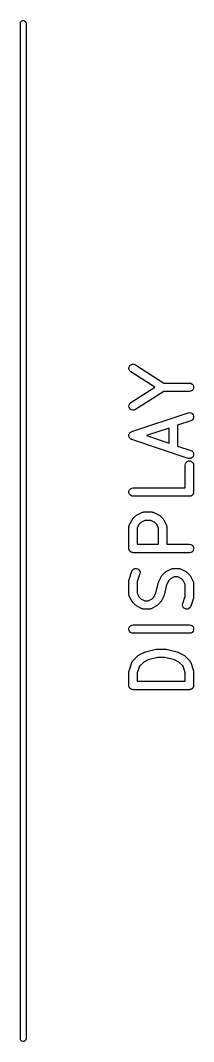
# Model space of a CAD drawing. Extents: x 199.9 to 287.1, y -167.6 to -96.3.
# Drawn here: x 199.95 to 203.03, y -131.05 to -112.95 of the extents above; entities that cross this region are included whole.
import ezdxf

# ---------------------------------------------------------------- set-up
doc = ezdxf.new("R2010")
doc.units = 0
doc.header["$MEASUREMENT"] = 0
doc.layers.add('BLACK', color=7, linetype='CONTINUOUS')

msp = doc.modelspace()

# ---------------------------------------------------------------- linework, layer by layer
at = {"layer": 'Black'}
for p, q in [((199.95, -113), (199.953, -112.983)), ((199.95, -131), (199.95, -113)), ((199.953, -112.983), (199.962, -112.968)), ((199.962, -112.968), (199.975, -112.957)), ((199.975, -112.957), (199.991, -112.951)), ((199.991, -112.951), (200.009, -112.951)), ((200.009, -112.951), (200.025, -112.957)), ((200.025, -112.957), (200.038, -112.968)), ((200.038, -112.968), (200.047, -112.983)), ((200.047, -112.983), (200.05, -113)), ((200.05, -113), (200.05, -131)), ((201.883, -119.09), (201.897, -119.068)), ((201.897, -119.068), (201.918, -119.053)), ((201.918, -119.053), (201.943, -119.045)), ((201.943, -119.045), (201.969, -119.046)), ((201.969, -119.046), (201.993, -119.056)), ((201.993, -119.056), (202.498, -119.377)), ((201.877, -119.116), (201.883, -119.09)), ((201.881, -119.142), (201.877, -119.116)), ((201.893, -119.165), (201.881, -119.142)), ((201.912, -119.182), (201.893, -119.165)), ((202.336, -119.452), (201.912, -119.182)), ((202.498, -119.377), (202.952, -119.377)), ((202.952, -119.377), (202.978, -119.382)), ((202.978, -119.382), (203.001, -119.395)), ((203.001, -119.395), (203.017, -119.415)), ((203.017, -119.415), (203.026, -119.439)), ((203.026, -119.439), (203.026, -119.465)), ((201.912, -119.722), (202.336, -119.452)), ((202.498, -119.527), (201.993, -119.849)), ((202.952, -119.527), (202.498, -119.527)), ((202.978, -119.523), (202.952, -119.527)), ((203.001, -119.51), (202.978, -119.523)), ((203.017, -119.49), (203.001, -119.51)), ((203.026, -119.465), (203.017, -119.49)), ((201.877, -119.789), (201.881, -119.763)), ((201.883, -119.814), (201.877, -119.789)), ((201.881, -119.763), (201.893, -119.74)), ((201.893, -119.74), (201.912, -119.722)), ((201.897, -119.836), (201.883, -119.814)), ((201.918, -119.852), (201.897, -119.836)), ((201.943, -119.86), (201.918, -119.852)), ((201.929, -120.238), (202.929, -119.905)), ((201.969, -119.859), (201.943, -119.86)), ((201.993, -119.849), (201.969, -119.859)), ((202.929, -119.905), (202.954, -119.901)), ((202.954, -119.901), (202.98, -119.906)), ((202.98, -119.906), (203.002, -119.92)), ((203.002, -119.92), (203.018, -119.94)), ((203.018, -119.94), (203.027, -119.965)), ((203.027, -119.965), (203.026, -119.991)), ((202.976, -120.047), (202.742, -120.125)), ((202.742, -120.125), (202.742, -120.494)), ((202.999, -120.035), (202.976, -120.047)), ((203.016, -120.015), (202.999, -120.035)), ((203.026, -119.991), (203.016, -120.015)), ((201.878, -120.299), (201.879, -120.297)), ((201.878, -120.31), (201.878, -120.299)), ((201.878, -120.321), (201.878, -120.31)), ((201.879, -120.322), (201.878, -120.321)), ((201.879, -120.294), (201.883, -120.284)), ((201.879, -120.297), (201.879, -120.294)), ((201.879, -120.325), (201.879, -120.322)), ((201.883, -120.335), (201.879, -120.325)), ((201.883, -120.284), (201.886, -120.274)), ((201.886, -120.345), (201.883, -120.335)), ((201.886, -120.274), (201.888, -120.272)), ((201.888, -120.347), (201.886, -120.345)), ((201.888, -120.27), (201.896, -120.262)), ((201.888, -120.272), (201.888, -120.27)), ((201.888, -120.349), (201.888, -120.347)), ((201.896, -120.357), (201.888, -120.349)), ((201.896, -120.262), (201.903, -120.253)), ((201.903, -120.253), (201.904, -120.252)), ((201.904, -120.252), (201.906, -120.251)), ((201.906, -120.251), (201.915, -120.246)), ((201.915, -120.246), (201.925, -120.24)), ((201.925, -120.24), (201.927, -120.239)), ((201.927, -120.239), (201.929, -120.238)), ((202.592, -120.175), (202.19, -120.31)), ((202.19, -120.31), (202.592, -120.444)), ((202.592, -120.444), (202.592, -120.175)), ((201.903, -120.366), (201.896, -120.357)), ((201.904, -120.367), (201.903, -120.366)), ((201.906, -120.368), (201.904, -120.367)), ((201.915, -120.374), (201.906, -120.368)), ((201.925, -120.379), (201.915, -120.374)), ((201.927, -120.38), (201.925, -120.379)), ((201.929, -120.381), (201.927, -120.38)), ((202.929, -120.714), (201.929, -120.381)), ((202.742, -120.494), (202.976, -120.572)), ((202.98, -120.713), (202.954, -120.718)), ((202.976, -120.572), (202.999, -120.584)), ((203.002, -120.699), (202.98, -120.713)), ((202.999, -120.584), (203.016, -120.604)), ((203.018, -120.679), (203.002, -120.699)), ((203.016, -120.604), (203.026, -120.628)), ((203.027, -120.654), (203.018, -120.679)), ((203.026, -120.628), (203.027, -120.654)), ((202.877, -120.833), (202.882, -120.808)), ((202.877, -121.235), (202.877, -120.833)), ((202.882, -120.808), (202.895, -120.785)), ((202.895, -120.785), (202.915, -120.768)), ((202.915, -120.768), (202.939, -120.759)), ((202.954, -120.718), (202.929, -120.714)), ((202.939, -120.759), (202.965, -120.759)), ((202.965, -120.759), (202.99, -120.768)), ((202.99, -120.768), (203.01, -120.785)), ((203.01, -120.785), (203.023, -120.808)), ((203.023, -120.808), (203.027, -120.833)), ((203.027, -120.833), (203.027, -121.31)), ((201.887, -121.272), (201.904, -121.252)), ((201.904, -121.252), (201.927, -121.239)), ((201.927, -121.239), (201.952, -121.235)), ((201.952, -121.235), (202.877, -121.235)), ((201.879, -121.296), (201.887, -121.272)), ((201.879, -121.323), (201.879, -121.296)), ((201.887, -121.347), (201.879, -121.323)), ((201.904, -121.367), (201.887, -121.347)), ((201.927, -121.38), (201.904, -121.367)), ((201.952, -121.385), (201.927, -121.38)), ((202.952, -121.385), (201.952, -121.385)), ((202.959, -121.383), (202.952, -121.385)), ((202.965, -121.383), (202.959, -121.383)), ((202.972, -121.381), (202.965, -121.383)), ((202.978, -121.38), (202.972, -121.381)), ((202.984, -121.377), (202.978, -121.38)), ((202.99, -121.374), (202.984, -121.377)), ((202.995, -121.37), (202.99, -121.374)), ((203.001, -121.367), (202.995, -121.37)), ((203.005, -121.362), (203.001, -121.367)), ((203.01, -121.358), (203.005, -121.362)), ((203.013, -121.352), (203.01, -121.358)), ((203.017, -121.347), (203.013, -121.352)), ((203.02, -121.341), (203.017, -121.347)), ((203.023, -121.335), (203.02, -121.341)), ((203.024, -121.329), (203.023, -121.335)), ((203.026, -121.323), (203.024, -121.329)), ((203.027, -121.31), (203.026, -121.316)), ((203.026, -121.316), (203.026, -121.323)), ((201.933, -121.8), (201.94, -121.79)), ((201.94, -121.79), (201.947, -121.78)), ((201.947, -121.78), (201.995, -121.733)), ((201.995, -121.733), (202.004, -121.726)), ((202.004, -121.726), (202.014, -121.719)), ((202.014, -121.719), (202.109, -121.671)), ((202.109, -121.671), (202.113, -121.67)), ((202.113, -121.67), (202.117, -121.668)), ((202.117, -121.668), (202.126, -121.666)), ((202.126, -121.666), (202.134, -121.664)), ((202.134, -121.664), (202.139, -121.664)), ((202.139, -121.664), (202.143, -121.663)), ((202.143, -121.663), (202.286, -121.663)), ((202.286, -121.663), (202.29, -121.664)), ((202.29, -121.664), (202.294, -121.664)), ((202.294, -121.664), (202.303, -121.666)), ((202.303, -121.666), (202.311, -121.668)), ((202.311, -121.668), (202.315, -121.67)), ((202.315, -121.67), (202.319, -121.671)), ((202.319, -121.671), (202.414, -121.719)), ((202.414, -121.719), (202.424, -121.726)), ((202.424, -121.726), (202.434, -121.733)), ((202.434, -121.733), (202.482, -121.78)), ((202.482, -121.78), (202.488, -121.79)), ((202.488, -121.79), (202.496, -121.8)), ((201.877, -121.929), (201.878, -121.924)), ((201.877, -122.31), (201.877, -121.929)), ((201.878, -121.92), (201.88, -121.912)), ((201.878, -121.924), (201.878, -121.92)), ((201.88, -121.912), (201.882, -121.903)), ((201.882, -121.903), (201.884, -121.899)), ((201.884, -121.899), (201.885, -121.895)), ((201.885, -121.895), (201.933, -121.8)), ((202.062, -121.878), (202.027, -121.946)), ((202.027, -121.946), (202.027, -122.235)), ((202.092, -121.847), (202.062, -121.878)), ((202.161, -121.813), (202.092, -121.847)), ((202.268, -121.813), (202.161, -121.813)), ((202.337, -121.847), (202.268, -121.813)), ((202.367, -121.878), (202.337, -121.847)), ((202.401, -121.946), (202.367, -121.878)), ((202.401, -122.235), (202.401, -121.946)), ((202.496, -121.8), (202.543, -121.895)), ((202.543, -121.895), (202.545, -121.899)), ((202.545, -121.899), (202.547, -121.903)), ((202.547, -121.903), (202.548, -121.912)), ((202.548, -121.912), (202.551, -121.92)), ((202.551, -121.92), (202.55, -121.924)), ((202.55, -121.924), (202.551, -121.929)), ((202.551, -121.929), (202.551, -122.235)), ((201.879, -122.316), (201.877, -122.31)), ((201.879, -122.323), (201.879, -122.316)), ((201.881, -122.329), (201.879, -122.323)), ((201.882, -122.335), (201.881, -122.329)), ((201.885, -122.341), (201.882, -122.335)), ((201.887, -122.347), (201.885, -122.341)), ((202.027, -122.235), (202.401, -122.235)), ((202.551, -122.235), (202.952, -122.235)), ((202.952, -122.235), (202.978, -122.239)), ((202.978, -122.239), (203.001, -122.252)), ((203.001, -122.252), (203.017, -122.272)), ((203.017, -122.272), (203.026, -122.296)), ((203.026, -122.323), (203.017, -122.347)), ((203.026, -122.296), (203.026, -122.323)), ((201.892, -122.352), (201.887, -122.347)), ((201.895, -122.358), (201.892, -122.352)), ((201.9, -122.362), (201.895, -122.358)), ((201.904, -122.367), (201.9, -122.362)), ((201.91, -122.37), (201.904, -122.367)), ((201.915, -122.374), (201.91, -122.37)), ((201.921, -122.377), (201.915, -122.374)), ((201.927, -122.38), (201.921, -122.377)), ((201.933, -122.381), (201.927, -122.38)), ((201.939, -122.383), (201.933, -122.381)), ((201.946, -122.383), (201.939, -122.383)), ((201.952, -122.385), (201.946, -122.383)), ((202.952, -122.385), (201.952, -122.385)), ((202.978, -122.38), (202.952, -122.385)), ((203.001, -122.367), (202.978, -122.38)), ((203.017, -122.347), (203.001, -122.367)), ((201.929, -122.714), (201.941, -122.691)), ((201.941, -122.691), (201.961, -122.674)), ((201.961, -122.674), (201.985, -122.665)), ((201.985, -122.665), (202.011, -122.664)), ((202.011, -122.664), (202.036, -122.672)), ((202.036, -122.672), (202.056, -122.688)), ((202.056, -122.688), (202.07, -122.711)), ((202.538, -122.719), (202.633, -122.671)), ((202.633, -122.671), (202.637, -122.67)), ((202.637, -122.67), (202.641, -122.668)), ((202.641, -122.668), (202.65, -122.666)), ((202.65, -122.666), (202.658, -122.664)), ((202.658, -122.664), (202.662, -122.664)), ((202.662, -122.664), (202.667, -122.663)), ((202.667, -122.663), (202.762, -122.663)), ((202.762, -122.663), (202.766, -122.664)), ((202.766, -122.664), (202.77, -122.664)), ((202.77, -122.664), (202.779, -122.666)), ((202.779, -122.666), (202.788, -122.668)), ((202.788, -122.668), (202.791, -122.67)), ((202.791, -122.67), (202.795, -122.671)), ((202.795, -122.671), (202.891, -122.719)), ((201.877, -122.881), (201.879, -122.869)), ((201.877, -123.119), (201.877, -122.881)), ((201.879, -122.869), (201.881, -122.857)), ((201.881, -122.857), (201.929, -122.714)), ((202.071, -122.762), (202.027, -122.893)), ((202.07, -122.711), (202.075, -122.736)), ((202.075, -122.736), (202.071, -122.762)), ((202.409, -122.895), (202.457, -122.8)), ((202.457, -122.8), (202.464, -122.79)), ((202.464, -122.79), (202.471, -122.78)), ((202.471, -122.78), (202.518, -122.733)), ((202.518, -122.733), (202.528, -122.726)), ((202.528, -122.726), (202.538, -122.719)), ((202.585, -122.878), (202.547, -122.955)), ((202.616, -122.847), (202.585, -122.878)), ((202.684, -122.813), (202.616, -122.847)), ((202.744, -122.813), (202.684, -122.813)), ((202.813, -122.847), (202.744, -122.813)), ((202.843, -122.878), (202.813, -122.847)), ((202.877, -122.946), (202.843, -122.878)), ((202.891, -122.719), (202.9, -122.726)), ((202.9, -122.726), (202.91, -122.733)), ((202.91, -122.733), (202.958, -122.78)), ((202.958, -122.78), (202.965, -122.79)), ((202.965, -122.79), (202.972, -122.8)), ((202.972, -122.8), (203.019, -122.895)), ((202.027, -122.893), (202.027, -123.101)), ((202.358, -123.093), (202.403, -122.91)), ((202.403, -122.91), (202.407, -122.903)), ((202.407, -122.903), (202.409, -122.895)), ((202.547, -122.955), (202.501, -123.137)), ((202.877, -123.154), (202.877, -122.946)), ((203.019, -122.895), (203.021, -122.899)), ((203.021, -122.899), (203.023, -122.903)), ((203.023, -122.903), (203.024, -122.912)), ((203.024, -122.912), (203.027, -122.92)), ((203.027, -122.92), (203.027, -122.924)), ((203.027, -122.924), (203.027, -122.929)), ((203.027, -122.929), (203.027, -123.167)), ((201.878, -123.123), (201.877, -123.119)), ((201.878, -123.128), (201.878, -123.123)), ((201.88, -123.136), (201.878, -123.128)), ((201.882, -123.145), (201.88, -123.136)), ((201.884, -123.148), (201.882, -123.145)), ((201.885, -123.153), (201.884, -123.148)), ((201.933, -123.248), (201.885, -123.153)), ((202.027, -123.101), (202.062, -123.17)), ((202.062, -123.17), (202.092, -123.2)), ((202.092, -123.2), (202.161, -123.235)), ((202.161, -123.235), (202.22, -123.235)), ((202.22, -123.235), (202.289, -123.2)), ((202.289, -123.2), (202.319, -123.17)), ((202.319, -123.17), (202.358, -123.093)), ((202.496, -123.153), (202.448, -123.248)), ((202.498, -123.145), (202.496, -123.153)), ((202.501, -123.137), (202.498, -123.145)), ((202.834, -123.286), (202.877, -123.154)), ((203.024, -123.19), (202.976, -123.333)), ((203.025, -123.179), (203.024, -123.19)), ((203.027, -123.167), (203.025, -123.179)), ((201.94, -123.257), (201.933, -123.248)), ((201.947, -123.267), (201.94, -123.257)), ((201.995, -123.315), (201.947, -123.267)), ((202.004, -123.322), (201.995, -123.315)), ((202.014, -123.329), (202.004, -123.322)), ((202.109, -123.377), (202.014, -123.329)), ((202.113, -123.378), (202.109, -123.377)), ((202.117, -123.38), (202.113, -123.378)), ((202.126, -123.382), (202.117, -123.38)), ((202.134, -123.384), (202.126, -123.382)), ((202.139, -123.384), (202.134, -123.384)), ((202.143, -123.385), (202.139, -123.384)), ((202.238, -123.385), (202.143, -123.385)), ((202.242, -123.384), (202.238, -123.385)), ((202.247, -123.384), (202.242, -123.384)), ((202.255, -123.382), (202.247, -123.384)), ((202.264, -123.38), (202.255, -123.382)), ((202.267, -123.378), (202.264, -123.38)), ((202.272, -123.377), (202.267, -123.378)), ((202.367, -123.329), (202.272, -123.377)), ((202.377, -123.322), (202.367, -123.329)), ((202.386, -123.315), (202.377, -123.322)), ((202.434, -123.267), (202.386, -123.315)), ((202.441, -123.257), (202.434, -123.267)), ((202.448, -123.248), (202.441, -123.257)), ((202.83, -123.312), (202.834, -123.286)), ((202.835, -123.337), (202.83, -123.312)), ((202.849, -123.359), (202.835, -123.337)), ((202.869, -123.375), (202.849, -123.359)), ((202.894, -123.384), (202.869, -123.375)), ((202.92, -123.383), (202.894, -123.384)), ((202.944, -123.373), (202.92, -123.383)), ((202.964, -123.356), (202.944, -123.373)), ((202.976, -123.333), (202.964, -123.356)), ((201.879, -123.725), (201.887, -123.701)), ((201.879, -123.751), (201.879, -123.725)), ((201.887, -123.776), (201.879, -123.751)), ((201.887, -123.701), (201.904, -123.681)), ((201.904, -123.796), (201.887, -123.776)), ((201.904, -123.681), (201.927, -123.668)), ((201.927, -123.668), (201.952, -123.663)), ((201.952, -123.663), (202.952, -123.663)), ((202.952, -123.663), (202.978, -123.668)), ((202.978, -123.668), (203.001, -123.681)), ((203.001, -123.681), (203.017, -123.701)), ((203.017, -123.776), (203.001, -123.796)), ((203.017, -123.701), (203.026, -123.725)), ((203.026, -123.751), (203.017, -123.776)), ((203.026, -123.725), (203.026, -123.751)), ((201.927, -123.809), (201.904, -123.796)), ((201.952, -123.813), (201.927, -123.809)), ((202.952, -123.813), (201.952, -123.813)), ((202.978, -123.809), (202.952, -123.813)), ((203.001, -123.796), (202.978, -123.809)), ((202.062, -124.195), (202.157, -124.147)), ((202.157, -124.147), (202.165, -124.145)), ((202.165, -124.145), (202.172, -124.142)), ((202.172, -124.142), (202.363, -124.094)), ((202.363, -124.094), (202.372, -124.093)), ((202.372, -124.093), (202.381, -124.092)), ((202.381, -124.092), (202.524, -124.092)), ((202.524, -124.092), (202.533, -124.093)), ((202.533, -124.093), (202.542, -124.094)), ((202.542, -124.094), (202.732, -124.142)), ((202.732, -124.142), (202.74, -124.145)), ((202.74, -124.145), (202.748, -124.147)), ((202.748, -124.147), (202.843, -124.195)), ((201.881, -124.476), (201.929, -124.333)), ((201.929, -124.333), (201.931, -124.33)), ((201.931, -124.33), (201.932, -124.325)), ((201.932, -124.325), (201.937, -124.318)), ((201.937, -124.318), (201.941, -124.311)), ((201.941, -124.311), (201.944, -124.308)), ((201.944, -124.308), (201.947, -124.304)), ((201.947, -124.304), (202.042, -124.209)), ((202.042, -124.209), (202.052, -124.202)), ((202.052, -124.202), (202.062, -124.195)), ((202.14, -124.324), (202.066, -124.398)), ((202.217, -124.285), (202.14, -124.324)), ((202.39, -124.242), (202.217, -124.285)), ((202.515, -124.242), (202.39, -124.242)), ((202.688, -124.285), (202.515, -124.242)), ((202.765, -124.324), (202.688, -124.285)), ((202.839, -124.398), (202.765, -124.324)), ((202.843, -124.195), (202.853, -124.202)), ((202.853, -124.202), (202.863, -124.209)), ((202.863, -124.209), (202.958, -124.304)), ((202.958, -124.304), (202.96, -124.308)), ((202.96, -124.308), (202.964, -124.311)), ((202.964, -124.311), (202.968, -124.318)), ((202.968, -124.318), (202.973, -124.325)), ((202.973, -124.325), (202.974, -124.33)), ((202.974, -124.33), (202.976, -124.333)), ((202.976, -124.333), (203.024, -124.476)), ((201.877, -124.5), (201.879, -124.488)), ((201.877, -124.738), (201.877, -124.5)), ((201.879, -124.488), (201.881, -124.476)), ((202.066, -124.398), (202.027, -124.512)), ((202.027, -124.512), (202.027, -124.663)), ((202.877, -124.512), (202.839, -124.398)), ((202.877, -124.663), (202.877, -124.512)), ((203.024, -124.476), (203.025, -124.488)), ((203.025, -124.488), (203.027, -124.5)), ((203.027, -124.5), (203.027, -124.738)), ((202.027, -124.663), (202.877, -124.663)), ((201.879, -124.745), (201.877, -124.738)), ((201.879, -124.751), (201.879, -124.745)), ((201.881, -124.757), (201.879, -124.751)), ((201.882, -124.764), (201.881, -124.757)), ((201.885, -124.769), (201.882, -124.764)), ((201.887, -124.776), (201.885, -124.769)), ((201.892, -124.781), (201.887, -124.776)), ((201.895, -124.786), (201.892, -124.781)), ((201.9, -124.791), (201.895, -124.786)), ((201.904, -124.796), (201.9, -124.791)), ((201.91, -124.799), (201.904, -124.796)), ((201.915, -124.803), (201.91, -124.799)), ((201.921, -124.805), (201.915, -124.803)), ((201.927, -124.809), (201.921, -124.805)), ((201.933, -124.81), (201.927, -124.809)), ((201.939, -124.812), (201.933, -124.81)), ((201.946, -124.812), (201.939, -124.812)), ((201.952, -124.813), (201.946, -124.812)), ((202.952, -124.813), (201.952, -124.813)), ((202.959, -124.812), (202.952, -124.813)), ((202.965, -124.812), (202.959, -124.812)), ((202.972, -124.81), (202.965, -124.812)), ((202.978, -124.809), (202.972, -124.81)), ((202.984, -124.805), (202.978, -124.809)), ((202.99, -124.803), (202.984, -124.805)), ((202.995, -124.799), (202.99, -124.803)), ((203.001, -124.796), (202.995, -124.799)), ((203.005, -124.791), (203.001, -124.796)), ((203.01, -124.786), (203.005, -124.791)), ((203.013, -124.781), (203.01, -124.786)), ((203.017, -124.776), (203.013, -124.781)), ((203.02, -124.769), (203.017, -124.776)), ((203.023, -124.764), (203.02, -124.769)), ((203.024, -124.757), (203.023, -124.764)), ((203.026, -124.751), (203.024, -124.757)), ((203.027, -124.738), (203.026, -124.745)), ((203.026, -124.745), (203.026, -124.751)), ((199.953, -131.017), (199.95, -131)), ((199.962, -131.032), (199.953, -131.017)), ((200.047, -131.017), (200.038, -131.032)), ((200.05, -131), (200.047, -131.017)), ((199.975, -131.043), (199.962, -131.032)), ((199.991, -131.049), (199.975, -131.043)), ((200.009, -131.049), (199.991, -131.049)), ((200.025, -131.043), (200.009, -131.049)), ((200.038, -131.032), (200.025, -131.043))]:
    msp.add_line(p, q, dxfattribs=at)

doc.saveas('drawing.dxf')
